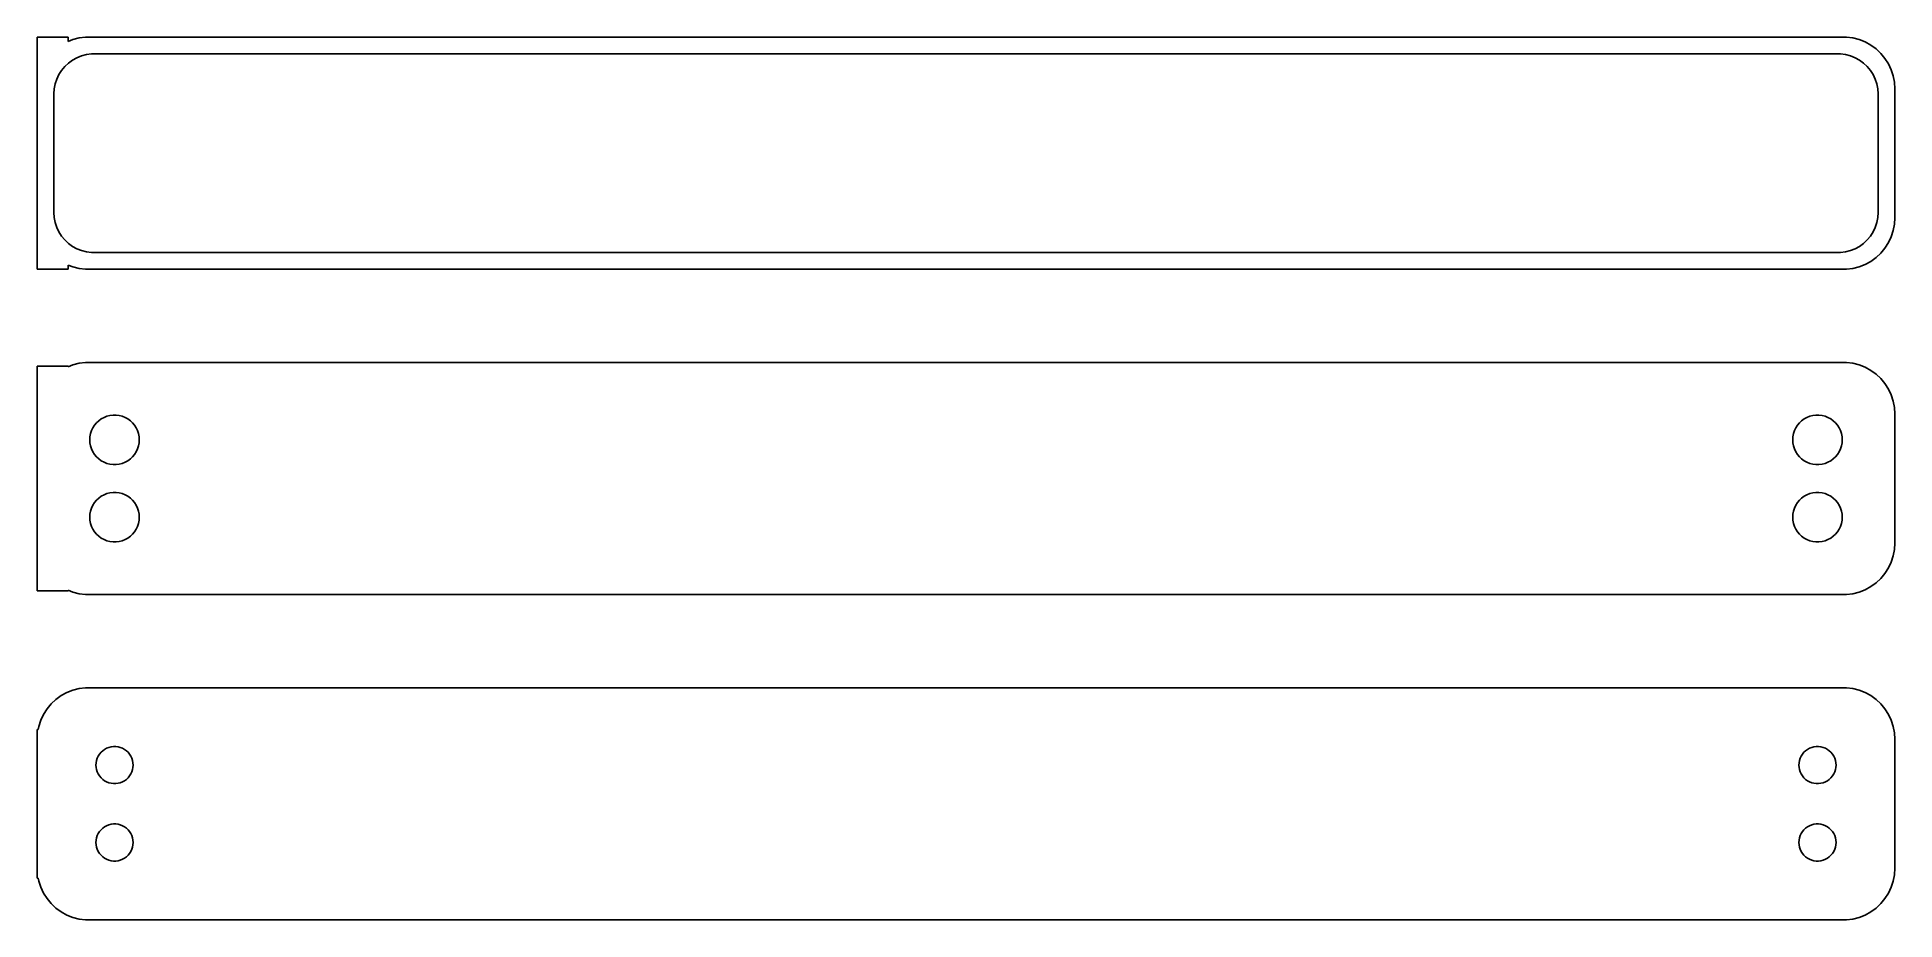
# Model space of a CAD drawing. Header units: metres. Extents: x -90 to 90, y 52 to 137.
import ezdxf

# ---------------------------------------------------------------- set-up
doc = ezdxf.new("R2010")
doc.units = ezdxf.units.M

msp = doc.modelspace()

# ---------------------------------------------------------------- linework, layer by layer
for p, q in [((-87, 137.24), (-90, 137.24)), ((-90, 137.24), (-90, 114.76)), ((-87, 136.825), (-87, 137.24)), ((-86.5451, 137.005), (-87, 136.825)), ((-85.9369, 137.161), (-86.5451, 137.005)), ((-85.3139, 137.24), (-85.9369, 137.161)), ((85.3139, 137.24), (-85.3139, 137.24)), ((85.9369, 137.161), (85.3139, 137.24)), ((86.5451, 137.005), (85.9369, 137.161)), ((87.1289, 136.774), (86.5451, 137.005)), ((-86.9685, 134.734), (-86.5751, 135.02)), ((-86.5751, 135.02), (-86.1489, 135.254)), ((-86.1489, 135.254), (-85.6967, 135.433)), ((-85.6967, 135.433), (-85.2256, 135.554)), ((-85.2256, 135.554), (-84.7432, 135.615)), ((-84.7432, 135.615), (84.7432, 135.615)), ((84.7432, 135.615), (85.2256, 135.554)), ((85.2256, 135.554), (85.6967, 135.433)), ((85.6967, 135.433), (86.1489, 135.254)), ((86.1489, 135.254), (86.5751, 135.02)), ((86.5751, 135.02), (86.9685, 134.734)), ((87.6791, 136.472), (87.1289, 136.774)), ((88.1871, 136.103), (87.6791, 136.472)), ((88.6448, 135.673), (88.1871, 136.103)), ((89.0451, 135.189), (88.6448, 135.673)), ((89.3815, 134.659), (89.0451, 135.189)), ((-88.1007, 133.176), (-87.8936, 133.616)), ((-87.8936, 133.616), (-87.633, 134.026)), ((-87.633, 134.026), (-87.323, 134.401)), ((-87.323, 134.401), (-86.9685, 134.734)), ((86.9685, 134.734), (87.323, 134.401)), ((87.323, 134.401), (87.633, 134.026)), ((87.633, 134.026), (87.8936, 133.616)), ((87.8936, 133.616), (88.1007, 133.176)), ((89.6489, 134.091), (89.3815, 134.659)), ((89.8429, 133.493), (89.6489, 134.091)), ((89.9606, 132.877), (89.8429, 133.493)), ((-88.3726, 131.75), (-88.3421, 132.235)), ((-88.3726, 120.25), (-88.3726, 131.75)), ((-88.3421, 132.235), (-88.251, 132.713)), ((-88.251, 132.713), (-88.1007, 133.176)), ((88.1007, 133.176), (88.251, 132.713)), ((88.251, 132.713), (88.3421, 132.235)), ((88.3421, 132.235), (88.3726, 131.75)), ((88.3726, 131.75), (88.3726, 120.25)), ((90, 132.25), (89.9606, 132.877)), ((90, 119.75), (90, 132.25)), ((-88.3421, 119.765), (-88.3726, 120.25)), ((-88.251, 119.287), (-88.3421, 119.765)), ((-88.1007, 118.824), (-88.251, 119.287)), ((-87.8936, 118.384), (-88.1007, 118.824)), ((88.1007, 118.824), (87.8936, 118.384)), ((88.251, 119.287), (88.1007, 118.824)), ((88.3421, 119.765), (88.251, 119.287)), ((88.3726, 120.25), (88.3421, 119.765)), ((89.8429, 118.507), (89.9606, 119.123)), ((89.9606, 119.123), (90, 119.75)), ((-87.633, 117.974), (-87.8936, 118.384)), ((-87.323, 117.599), (-87.633, 117.974)), ((-86.9685, 117.266), (-87.323, 117.599)), ((-86.5751, 116.98), (-86.9685, 117.266)), ((86.9685, 117.266), (86.5751, 116.98)), ((87.323, 117.599), (86.9685, 117.266)), ((87.633, 117.974), (87.323, 117.599)), ((87.8936, 118.384), (87.633, 117.974)), ((89.0451, 116.811), (89.3815, 117.341)), ((89.3815, 117.341), (89.6489, 117.909)), ((89.6489, 117.909), (89.8429, 118.507)), ((-86.1489, 116.746), (-86.5751, 116.98)), ((-85.6967, 116.567), (-86.1489, 116.746)), ((-85.2256, 116.446), (-85.6967, 116.567)), ((-84.7432, 116.385), (-85.2256, 116.446)), ((84.7432, 116.385), (-84.7432, 116.385)), ((85.2256, 116.446), (84.7432, 116.385)), ((85.6967, 116.567), (85.2256, 116.446)), ((86.1489, 116.746), (85.6967, 116.567)), ((86.5751, 116.98), (86.1489, 116.746)), ((86.5451, 114.995), (87.1289, 115.226)), ((87.1289, 115.226), (87.6791, 115.528)), ((87.6791, 115.528), (88.1871, 115.897)), ((88.1871, 115.897), (88.6448, 116.327)), ((88.6448, 116.327), (89.0451, 116.811)), ((-90, 114.76), (-87, 114.76)), ((-87, 115.175), (-86.5451, 114.995)), ((-87, 114.76), (-87, 115.175)), ((-86.5451, 114.995), (-85.9369, 114.839)), ((-85.9369, 114.839), (-85.3139, 114.76)), ((-85.3139, 114.76), (85.3139, 114.76)), ((85.3139, 114.76), (85.9369, 114.839)), ((85.9369, 114.839), (86.5451, 114.995)), ((-87, 105.365), (-90, 105.365)), ((-90, 105.365), (-90, 83.6352)), ((-86.5451, 105.505), (-87, 105.325)), ((-87, 105.325), (-87, 105.365)), ((-85.9369, 105.661), (-86.5451, 105.505)), ((-85.3139, 105.74), (-85.9369, 105.661)), ((85.3139, 105.74), (-85.3139, 105.74)), ((85.9369, 105.661), (85.3139, 105.74)), ((86.5451, 105.505), (85.9369, 105.661)), ((87.1289, 105.274), (86.5451, 105.505)), ((87.6791, 104.972), (87.1289, 105.274)), ((88.1871, 104.603), (87.6791, 104.972)), ((88.6448, 104.173), (88.1871, 104.603)), ((89.0451, 103.689), (88.6448, 104.173)), ((89.3815, 103.159), (89.0451, 103.689)), ((89.6489, 102.591), (89.3815, 103.159)), ((89.8429, 101.993), (89.6489, 102.591)), ((89.9606, 101.377), (89.8429, 101.993)), ((90, 100.75), (89.9606, 101.377)), ((-84.8246, 98.8468), (-84.7315, 99.1335)), ((-84.7315, 99.1335), (-84.6031, 99.4062)), ((-84.6031, 99.4062), (-84.4416, 99.6607)), ((-84.4416, 99.6607), (-84.2495, 99.8929)), ((-84.2495, 99.8929), (-84.0298, 100.099)), ((-84.0298, 100.099), (-83.786, 100.276)), ((-83.786, 100.276), (-83.5219, 100.422)), ((-83.5219, 100.422), (-83.2416, 100.533)), ((-83.2416, 100.533), (-82.9497, 100.607)), ((-82.9497, 100.607), (-82.6507, 100.645)), ((-82.6507, 100.645), (-82.3493, 100.645)), ((-82.3493, 100.645), (-82.0503, 100.607)), ((-82.0503, 100.607), (-81.7584, 100.533)), ((-81.7584, 100.533), (-81.4781, 100.422)), ((-81.4781, 100.422), (-81.214, 100.276)), ((-81.214, 100.276), (-80.9702, 100.099)), ((-80.9702, 100.099), (-80.7505, 99.8929)), ((-80.7505, 99.8929), (-80.5583, 99.6607)), ((-80.5583, 99.6607), (-80.3969, 99.4062)), ((-80.3969, 99.4062), (-80.2685, 99.1335)), ((-80.2685, 99.1335), (-80.1754, 98.8468)), ((80.1754, 98.8468), (80.2685, 99.1335)), ((80.2685, 99.1335), (80.3969, 99.4062)), ((80.3969, 99.4062), (80.5583, 99.6607)), ((80.5583, 99.6607), (80.7505, 99.8929)), ((80.7505, 99.8929), (80.9702, 100.099)), ((80.9702, 100.099), (81.214, 100.276)), ((81.214, 100.276), (81.4781, 100.422)), ((81.4781, 100.422), (81.7584, 100.533)), ((81.7584, 100.533), (82.0503, 100.607)), ((82.0503, 100.607), (82.3493, 100.645)), ((82.3493, 100.645), (82.6507, 100.645)), ((82.6507, 100.645), (82.9497, 100.607)), ((82.9497, 100.607), (83.2416, 100.533)), ((83.2416, 100.533), (83.5219, 100.422)), ((83.5219, 100.422), (83.786, 100.276)), ((83.786, 100.276), (84.0298, 100.099)), ((84.0298, 100.099), (84.2495, 99.8929)), ((84.2495, 99.8929), (84.4416, 99.6607)), ((84.4416, 99.6607), (84.6031, 99.4062)), ((84.6031, 99.4062), (84.7315, 99.1335)), ((84.7315, 99.1335), (84.8246, 98.8468)), ((90, 88.25), (90, 100.75)), ((-84.9, 98.25), (-84.8811, 98.5508)), ((-84.8811, 97.9492), (-84.9, 98.25)), ((-84.8811, 98.5508), (-84.8246, 98.8468)), ((-84.8246, 97.6531), (-84.8811, 97.9492)), ((-84.7315, 97.3665), (-84.8246, 97.6531)), ((-84.6031, 97.0938), (-84.7315, 97.3665)), ((-80.2685, 97.3665), (-80.3969, 97.0938)), ((-80.1754, 97.6531), (-80.2685, 97.3665)), ((-80.1754, 98.8468), (-80.1189, 98.5508)), ((-80.1189, 97.9492), (-80.1754, 97.6531)), ((-80.1189, 98.5508), (-80.1, 98.25)), ((-80.1, 98.25), (-80.1189, 97.9492)), ((80.1, 98.25), (80.1189, 98.5508)), ((80.1189, 97.9492), (80.1, 98.25)), ((80.1189, 98.5508), (80.1754, 98.8468)), ((80.1754, 97.6531), (80.1189, 97.9492)), ((80.2685, 97.3665), (80.1754, 97.6531)), ((80.3969, 97.0938), (80.2685, 97.3665)), ((84.7315, 97.3665), (84.6031, 97.0938)), ((84.8246, 97.6531), (84.7315, 97.3665)), ((84.8246, 98.8468), (84.8811, 98.5508)), ((84.8811, 97.9492), (84.8246, 97.6531)), ((84.8811, 98.5508), (84.9, 98.25)), ((84.9, 98.25), (84.8811, 97.9492)), ((-84.4416, 96.8393), (-84.6031, 97.0938)), ((-84.2495, 96.6071), (-84.4416, 96.8393)), ((-84.0298, 96.4008), (-84.2495, 96.6071)), ((-83.786, 96.2236), (-84.0298, 96.4008)), ((-83.5219, 96.0784), (-83.786, 96.2236)), ((-83.2416, 95.9675), (-83.5219, 96.0784)), ((-82.9497, 95.8925), (-83.2416, 95.9675)), ((-82.6507, 95.8547), (-82.9497, 95.8925)), ((-82.3493, 95.8547), (-82.6507, 95.8547)), ((-82.0503, 95.8925), (-82.3493, 95.8547)), ((-81.7584, 95.9675), (-82.0503, 95.8925)), ((-81.4781, 96.0784), (-81.7584, 95.9675)), ((-81.214, 96.2236), (-81.4781, 96.0784)), ((-80.9702, 96.4008), (-81.214, 96.2236)), ((-80.7505, 96.6071), (-80.9702, 96.4008)), ((-80.5583, 96.8393), (-80.7505, 96.6071)), ((-80.3969, 97.0938), (-80.5583, 96.8393)), ((80.5583, 96.8393), (80.3969, 97.0938)), ((80.7505, 96.6071), (80.5583, 96.8393)), ((80.9702, 96.4008), (80.7505, 96.6071)), ((81.214, 96.2236), (80.9702, 96.4008)), ((81.4781, 96.0784), (81.214, 96.2236)), ((81.7584, 95.9675), (81.4781, 96.0784)), ((82.0503, 95.8925), (81.7584, 95.9675)), ((82.3493, 95.8547), (82.0503, 95.8925)), ((82.6507, 95.8547), (82.3493, 95.8547)), ((82.9497, 95.8925), (82.6507, 95.8547)), ((83.2416, 95.9675), (82.9497, 95.8925)), ((83.5219, 96.0784), (83.2416, 95.9675)), ((83.786, 96.2236), (83.5219, 96.0784)), ((84.0298, 96.4008), (83.786, 96.2236)), ((84.2495, 96.6071), (84.0298, 96.4008)), ((84.4416, 96.8393), (84.2495, 96.6071)), ((84.6031, 97.0938), (84.4416, 96.8393)), ((-84.7315, 91.6335), (-84.6031, 91.9062)), ((-84.6031, 91.9062), (-84.4416, 92.1607)), ((-84.4416, 92.1607), (-84.2495, 92.3929)), ((-84.2495, 92.3929), (-84.0298, 92.5992)), ((-84.0298, 92.5992), (-83.786, 92.7764)), ((-83.786, 92.7764), (-83.5219, 92.9216)), ((-83.5219, 92.9216), (-83.2416, 93.0325)), ((-83.2416, 93.0325), (-82.9497, 93.1075)), ((-82.9497, 93.1075), (-82.6507, 93.1453)), ((-82.6507, 93.1453), (-82.3493, 93.1453)), ((-82.3493, 93.1453), (-82.0503, 93.1075)), ((-82.0503, 93.1075), (-81.7584, 93.0325)), ((-81.7584, 93.0325), (-81.4781, 92.9216)), ((-81.4781, 92.9216), (-81.214, 92.7764)), ((-81.214, 92.7764), (-80.9702, 92.5992)), ((-80.9702, 92.5992), (-80.7505, 92.3929)), ((-80.7505, 92.3929), (-80.5583, 92.1607)), ((-80.5583, 92.1607), (-80.3969, 91.9062)), ((-80.3969, 91.9062), (-80.2685, 91.6335)), ((80.2685, 91.6335), (80.3969, 91.9062)), ((80.3969, 91.9062), (80.5583, 92.1607)), ((80.5583, 92.1607), (80.7505, 92.3929)), ((80.7505, 92.3929), (80.9702, 92.5992)), ((80.9702, 92.5992), (81.214, 92.7764)), ((81.214, 92.7764), (81.4781, 92.9216)), ((81.4781, 92.9216), (81.7584, 93.0325)), ((81.7584, 93.0325), (82.0503, 93.1075)), ((82.0503, 93.1075), (82.3493, 93.1453)), ((82.3493, 93.1453), (82.6507, 93.1453)), ((82.6507, 93.1453), (82.9497, 93.1075)), ((82.9497, 93.1075), (83.2416, 93.0325)), ((83.2416, 93.0325), (83.5219, 92.9216)), ((83.5219, 92.9216), (83.786, 92.7764)), ((83.786, 92.7764), (84.0298, 92.5992)), ((84.0298, 92.5992), (84.2495, 92.3929)), ((84.2495, 92.3929), (84.4416, 92.1607)), ((84.4416, 92.1607), (84.6031, 91.9062)), ((84.6031, 91.9062), (84.7315, 91.6335)), ((-84.9, 90.75), (-84.8811, 91.0508)), ((-84.8811, 90.4492), (-84.9, 90.75)), ((-84.8811, 91.0508), (-84.8246, 91.3469)), ((-84.8246, 90.1532), (-84.8811, 90.4492)), ((-84.8246, 91.3469), (-84.7315, 91.6335)), ((-84.7315, 89.8665), (-84.8246, 90.1532)), ((-80.2685, 91.6335), (-80.1754, 91.3469)), ((-80.1754, 90.1532), (-80.2685, 89.8665)), ((-80.1754, 91.3469), (-80.1189, 91.0508)), ((-80.1189, 90.4492), (-80.1754, 90.1532)), ((-80.1189, 91.0508), (-80.1, 90.75)), ((-80.1, 90.75), (-80.1189, 90.4492)), ((80.1, 90.75), (80.1189, 91.0508)), ((80.1189, 90.4492), (80.1, 90.75)), ((80.1189, 91.0508), (80.1754, 91.3469)), ((80.1754, 90.1532), (80.1189, 90.4492)), ((80.1754, 91.3469), (80.2685, 91.6335)), ((80.2685, 89.8665), (80.1754, 90.1532)), ((84.7315, 91.6335), (84.8246, 91.3469)), ((84.8246, 90.1532), (84.7315, 89.8665)), ((84.8246, 91.3469), (84.8811, 91.0508)), ((84.8811, 90.4492), (84.8246, 90.1532)), ((84.8811, 91.0508), (84.9, 90.75)), ((84.9, 90.75), (84.8811, 90.4492)), ((-84.6031, 89.5938), (-84.7315, 89.8665)), ((-84.4416, 89.3393), (-84.6031, 89.5938)), ((-84.2495, 89.1071), (-84.4416, 89.3393)), ((-84.0298, 88.9008), (-84.2495, 89.1071)), ((-83.786, 88.7236), (-84.0298, 88.9008)), ((-83.5219, 88.5784), (-83.786, 88.7236)), ((-83.2416, 88.4675), (-83.5219, 88.5784)), ((-82.9497, 88.3925), (-83.2416, 88.4675)), ((-82.6507, 88.3547), (-82.9497, 88.3925)), ((-82.3493, 88.3547), (-82.6507, 88.3547)), ((-82.0503, 88.3925), (-82.3493, 88.3547)), ((-81.7584, 88.4675), (-82.0503, 88.3925)), ((-81.4781, 88.5784), (-81.7584, 88.4675)), ((-81.214, 88.7236), (-81.4781, 88.5784)), ((-80.9702, 88.9008), (-81.214, 88.7236)), ((-80.7505, 89.1071), (-80.9702, 88.9008)), ((-80.5583, 89.3393), (-80.7505, 89.1071)), ((-80.3969, 89.5938), (-80.5583, 89.3393)), ((-80.2685, 89.8665), (-80.3969, 89.5938)), ((80.3969, 89.5938), (80.2685, 89.8665)), ((80.5583, 89.3393), (80.3969, 89.5938)), ((80.7505, 89.1071), (80.5583, 89.3393)), ((80.9702, 88.9008), (80.7505, 89.1071)), ((81.214, 88.7236), (80.9702, 88.9008)), ((81.4781, 88.5784), (81.214, 88.7236)), ((81.7584, 88.4675), (81.4781, 88.5784)), ((82.0503, 88.3925), (81.7584, 88.4675)), ((82.3493, 88.3547), (82.0503, 88.3925)), ((82.6507, 88.3547), (82.3493, 88.3547)), ((82.9497, 88.3925), (82.6507, 88.3547)), ((83.2416, 88.4675), (82.9497, 88.3925)), ((83.5219, 88.5784), (83.2416, 88.4675)), ((83.786, 88.7236), (83.5219, 88.5784)), ((84.0298, 88.9008), (83.786, 88.7236)), ((84.2495, 89.1071), (84.0298, 88.9008)), ((84.4416, 89.3393), (84.2495, 89.1071)), ((84.6031, 89.5938), (84.4416, 89.3393)), ((84.7315, 89.8665), (84.6031, 89.5938)), ((89.9606, 87.6233), (90, 88.25)), ((89.3815, 85.8412), (89.6489, 86.4094)), ((89.6489, 86.4094), (89.8429, 87.0066)), ((89.8429, 87.0066), (89.9606, 87.6233)), ((88.1871, 84.3974), (88.6448, 84.8273)), ((88.6448, 84.8273), (89.0451, 85.3111)), ((89.0451, 85.3111), (89.3815, 85.8412)), ((-90, 83.6352), (-87, 83.6352)), ((-87, 83.6352), (-87, 83.6748)), ((-87, 83.6748), (-86.5451, 83.4947)), ((-86.5451, 83.4947), (-85.9369, 83.3386)), ((-85.9369, 83.3386), (-85.3139, 83.2599)), ((-85.3139, 83.2599), (85.3139, 83.2599)), ((85.3139, 83.2599), (85.9369, 83.3386)), ((85.9369, 83.3386), (86.5451, 83.4947)), ((86.5451, 83.4947), (87.1289, 83.7259)), ((87.1289, 83.7259), (87.6791, 84.0284)), ((87.6791, 84.0284), (88.1871, 84.3974)), ((-86.5451, 74.0053), (-87.1289, 73.7741)), ((-85.9369, 74.1614), (-86.5451, 74.0053)), ((-85.3139, 74.2401), (-85.9369, 74.1614)), ((85.3139, 74.2401), (-85.3139, 74.2401)), ((85.9369, 74.1614), (85.3139, 74.2401)), ((86.5451, 74.0053), (85.9369, 74.1614)), ((87.1289, 73.7741), (86.5451, 74.0053)), ((-89.0451, 72.1889), (-89.3815, 71.6588)), ((-88.6448, 72.6727), (-89.0451, 72.1889)), ((-88.1871, 73.1026), (-88.6448, 72.6727)), ((-87.6791, 73.4716), (-88.1871, 73.1026)), ((-87.1289, 73.7741), (-87.6791, 73.4716)), ((87.6791, 73.4716), (87.1289, 73.7741)), ((88.1871, 73.1026), (87.6791, 73.4716)), ((88.6448, 72.6727), (88.1871, 73.1026)), ((89.0451, 72.1889), (88.6448, 72.6727)), ((89.3815, 71.6588), (89.0451, 72.1889)), ((-89.8429, 70.4934), (-89.9, 70.1942)), ((-89.6489, 71.0906), (-89.8429, 70.4934)), ((-89.3815, 71.6588), (-89.6489, 71.0906)), ((89.6489, 71.0906), (89.3815, 71.6588)), ((89.8429, 70.4934), (89.6489, 71.0906)), ((89.9606, 69.8767), (89.8429, 70.4934)), ((-89.9, 70.1942), (-90, 70.1942)), ((-90, 70.1942), (-90, 55.8058)), ((-83.2664, 68.3787), (-83.0562, 68.4619)), ((-83.0562, 68.4619), (-82.8373, 68.5181)), ((-82.8373, 68.5181), (-82.613, 68.5464)), ((-82.613, 68.5464), (-82.387, 68.5464)), ((-82.387, 68.5464), (-82.1627, 68.5181)), ((-82.1627, 68.5181), (-81.9438, 68.4619)), ((-81.9438, 68.4619), (-81.7336, 68.3787)), ((81.7336, 68.3787), (81.9438, 68.4619)), ((81.9438, 68.4619), (82.1627, 68.5181)), ((82.1627, 68.5181), (82.387, 68.5464)), ((82.387, 68.5464), (82.613, 68.5464)), ((82.613, 68.5464), (82.8373, 68.5181)), ((82.8373, 68.5181), (83.0562, 68.4619)), ((83.0562, 68.4619), (83.2664, 68.3787)), ((90, 69.25), (89.9606, 69.8767)), ((90, 56.75), (90, 69.25)), ((-84.3, 66.75), (-84.2858, 66.9756)), ((-84.2858, 66.5244), (-84.3, 66.75)), ((-84.2858, 66.9756), (-84.2434, 67.1976)), ((-84.2434, 67.1976), (-84.1736, 67.4126)), ((-84.1736, 67.4126), (-84.0773, 67.6171)), ((-84.0773, 67.6171), (-83.9562, 67.808)), ((-83.9562, 67.808), (-83.8121, 67.9822)), ((-83.8121, 67.9822), (-83.6474, 68.1369)), ((-83.6474, 68.1369), (-83.4645, 68.2698)), ((-83.4645, 68.2698), (-83.2664, 68.3787)), ((-81.7336, 68.3787), (-81.5355, 68.2698)), ((-81.5355, 68.2698), (-81.3526, 68.1369)), ((-81.3526, 68.1369), (-81.1879, 67.9822)), ((-81.1879, 67.9822), (-81.0438, 67.808)), ((-81.0438, 67.808), (-80.9226, 67.6171)), ((-80.9226, 67.6171), (-80.8264, 67.4126)), ((-80.8264, 67.4126), (-80.7565, 67.1976)), ((-80.7565, 67.1976), (-80.7142, 66.9756)), ((-80.7142, 66.9756), (-80.7, 66.75)), ((-80.7, 66.75), (-80.7142, 66.5244)), ((80.7, 66.75), (80.7142, 66.9756)), ((80.7142, 66.5244), (80.7, 66.75)), ((80.7142, 66.9756), (80.7565, 67.1976)), ((80.7565, 67.1976), (80.8264, 67.4126)), ((80.8264, 67.4126), (80.9226, 67.6171)), ((80.9226, 67.6171), (81.0438, 67.808)), ((81.0438, 67.808), (81.1879, 67.9822)), ((81.1879, 67.9822), (81.3526, 68.1369)), ((81.3526, 68.1369), (81.5355, 68.2698)), ((81.5355, 68.2698), (81.7336, 68.3787)), ((83.2664, 68.3787), (83.4645, 68.2698)), ((83.4645, 68.2698), (83.6474, 68.1369)), ((83.6474, 68.1369), (83.8121, 67.9822)), ((83.8121, 67.9822), (83.9562, 67.808)), ((83.9562, 67.808), (84.0773, 67.6171)), ((84.0773, 67.6171), (84.1736, 67.4126)), ((84.1736, 67.4126), (84.2434, 67.1976)), ((84.2434, 67.1976), (84.2858, 66.9756)), ((84.2858, 66.9756), (84.3, 66.75)), ((84.3, 66.75), (84.2858, 66.5244)), ((-84.2434, 66.3024), (-84.2858, 66.5244)), ((-84.1736, 66.0874), (-84.2434, 66.3024)), ((-84.0773, 65.8828), (-84.1736, 66.0874)), ((-83.9562, 65.692), (-84.0773, 65.8828)), ((-83.8121, 65.5178), (-83.9562, 65.692)), ((-83.6474, 65.3631), (-83.8121, 65.5178)), ((-83.4645, 65.2302), (-83.6474, 65.3631)), ((-83.2664, 65.1213), (-83.4645, 65.2302)), ((-83.0562, 65.0381), (-83.2664, 65.1213)), ((-82.8373, 64.9819), (-83.0562, 65.0381)), ((-82.613, 64.9536), (-82.8373, 64.9819)), ((-82.387, 64.9536), (-82.613, 64.9536)), ((-82.1627, 64.9819), (-82.387, 64.9536)), ((-81.9438, 65.0381), (-82.1627, 64.9819)), ((-81.7336, 65.1213), (-81.9438, 65.0381)), ((-81.5355, 65.2302), (-81.7336, 65.1213)), ((-81.3526, 65.3631), (-81.5355, 65.2302)), ((-81.1879, 65.5178), (-81.3526, 65.3631)), ((-81.0438, 65.692), (-81.1879, 65.5178)), ((-80.9226, 65.8828), (-81.0438, 65.692)), ((-80.8264, 66.0874), (-80.9226, 65.8828)), ((-80.7565, 66.3024), (-80.8264, 66.0874)), ((-80.7142, 66.5244), (-80.7565, 66.3024)), ((80.7565, 66.3024), (80.7142, 66.5244)), ((80.8264, 66.0874), (80.7565, 66.3024)), ((80.9226, 65.8828), (80.8264, 66.0874)), ((81.0438, 65.692), (80.9226, 65.8828)), ((81.1879, 65.5178), (81.0438, 65.692)), ((81.3526, 65.3631), (81.1879, 65.5178)), ((81.5355, 65.2302), (81.3526, 65.3631)), ((81.7336, 65.1213), (81.5355, 65.2302)), ((81.9438, 65.0381), (81.7336, 65.1213)), ((82.1627, 64.9819), (81.9438, 65.0381)), ((82.387, 64.9536), (82.1627, 64.9819)), ((82.613, 64.9536), (82.387, 64.9536)), ((82.8373, 64.9819), (82.613, 64.9536)), ((83.0562, 65.0381), (82.8373, 64.9819)), ((83.2664, 65.1213), (83.0562, 65.0381)), ((83.4645, 65.2302), (83.2664, 65.1213)), ((83.6474, 65.3631), (83.4645, 65.2302)), ((83.8121, 65.5178), (83.6474, 65.3631)), ((83.9562, 65.692), (83.8121, 65.5178)), ((84.0773, 65.8828), (83.9562, 65.692)), ((84.1736, 66.0874), (84.0773, 65.8828)), ((84.2434, 66.3024), (84.1736, 66.0874)), ((84.2858, 66.5244), (84.2434, 66.3024)), ((-84.3, 59.25), (-84.2858, 59.4756)), ((-84.2858, 59.4756), (-84.2434, 59.6976)), ((-84.2434, 59.6976), (-84.1736, 59.9126)), ((-84.1736, 59.9126), (-84.0773, 60.1172)), ((-84.0773, 60.1172), (-83.9562, 60.308)), ((-83.9562, 60.308), (-83.8121, 60.4822)), ((-83.8121, 60.4822), (-83.6474, 60.6369)), ((-83.6474, 60.6369), (-83.4645, 60.7698)), ((-83.4645, 60.7698), (-83.2664, 60.8787)), ((-83.2664, 60.8787), (-83.0562, 60.9619)), ((-83.0562, 60.9619), (-82.8373, 61.0181)), ((-82.8373, 61.0181), (-82.613, 61.0464)), ((-82.613, 61.0464), (-82.387, 61.0464)), ((-82.387, 61.0464), (-82.1627, 61.0181)), ((-82.1627, 61.0181), (-81.9438, 60.9619)), ((-81.9438, 60.9619), (-81.7336, 60.8787)), ((-81.7336, 60.8787), (-81.5355, 60.7698)), ((-81.5355, 60.7698), (-81.3526, 60.6369)), ((-81.3526, 60.6369), (-81.1879, 60.4822)), ((-81.1879, 60.4822), (-81.0438, 60.308)), ((-81.0438, 60.308), (-80.9226, 60.1172)), ((-80.9226, 60.1172), (-80.8264, 59.9126)), ((-80.8264, 59.9126), (-80.7565, 59.6976)), ((-80.7565, 59.6976), (-80.7142, 59.4756)), ((-80.7142, 59.4756), (-80.7, 59.25)), ((80.7, 59.25), (80.7142, 59.4756)), ((80.7142, 59.4756), (80.7565, 59.6976)), ((80.7565, 59.6976), (80.8264, 59.9126)), ((80.8264, 59.9126), (80.9226, 60.1172)), ((80.9226, 60.1172), (81.0438, 60.308)), ((81.0438, 60.308), (81.1879, 60.4822)), ((81.1879, 60.4822), (81.3526, 60.6369)), ((81.3526, 60.6369), (81.5355, 60.7698)), ((81.5355, 60.7698), (81.7336, 60.8787)), ((81.7336, 60.8787), (81.9438, 60.9619)), ((81.9438, 60.9619), (82.1627, 61.0181)), ((82.1627, 61.0181), (82.387, 61.0464)), ((82.387, 61.0464), (82.613, 61.0464)), ((82.613, 61.0464), (82.8373, 61.0181)), ((82.8373, 61.0181), (83.0562, 60.9619)), ((83.0562, 60.9619), (83.2664, 60.8787)), ((83.2664, 60.8787), (83.4645, 60.7698)), ((83.4645, 60.7698), (83.6474, 60.6369)), ((83.6474, 60.6369), (83.8121, 60.4822)), ((83.8121, 60.4822), (83.9562, 60.308)), ((83.9562, 60.308), (84.0773, 60.1172)), ((84.0773, 60.1172), (84.1736, 59.9126)), ((84.1736, 59.9126), (84.2434, 59.6976)), ((84.2434, 59.6976), (84.2858, 59.4756)), ((84.2858, 59.4756), (84.3, 59.25)), ((-84.2858, 59.0244), (-84.3, 59.25)), ((-84.2434, 58.8024), (-84.2858, 59.0244)), ((-84.1736, 58.5874), (-84.2434, 58.8024)), ((-84.0773, 58.3829), (-84.1736, 58.5874)), ((-83.9562, 58.192), (-84.0773, 58.3829)), ((-83.8121, 58.0178), (-83.9562, 58.192)), ((-83.6474, 57.8631), (-83.8121, 58.0178)), ((-83.4645, 57.7302), (-83.6474, 57.8631)), ((-83.2664, 57.6213), (-83.4645, 57.7302)), ((-83.0562, 57.5381), (-83.2664, 57.6213)), ((-81.7336, 57.6213), (-81.9438, 57.5381)), ((-81.5355, 57.7302), (-81.7336, 57.6213)), ((-81.3526, 57.8631), (-81.5355, 57.7302)), ((-81.1879, 58.0178), (-81.3526, 57.8631)), ((-81.0438, 58.192), (-81.1879, 58.0178)), ((-80.9226, 58.3829), (-81.0438, 58.192)), ((-80.8264, 58.5874), (-80.9226, 58.3829)), ((-80.7565, 58.8024), (-80.8264, 58.5874)), ((-80.7142, 59.0244), (-80.7565, 58.8024)), ((-80.7, 59.25), (-80.7142, 59.0244)), ((80.7142, 59.0244), (80.7, 59.25)), ((80.7565, 58.8024), (80.7142, 59.0244)), ((80.8264, 58.5874), (80.7565, 58.8024)), ((80.9226, 58.3829), (80.8264, 58.5874)), ((81.0438, 58.192), (80.9226, 58.3829)), ((81.1879, 58.0178), (81.0438, 58.192)), ((81.3526, 57.8631), (81.1879, 58.0178)), ((81.5355, 57.7302), (81.3526, 57.8631)), ((81.7336, 57.6213), (81.5355, 57.7302)), ((81.9438, 57.5381), (81.7336, 57.6213)), ((83.2664, 57.6213), (83.0562, 57.5381)), ((83.4645, 57.7302), (83.2664, 57.6213)), ((83.6474, 57.8631), (83.4645, 57.7302)), ((83.8121, 58.0178), (83.6474, 57.8631)), ((83.9562, 58.192), (83.8121, 58.0178)), ((84.0773, 58.3829), (83.9562, 58.192)), ((84.1736, 58.5874), (84.0773, 58.3829)), ((84.2434, 58.8024), (84.1736, 58.5874)), ((84.2858, 59.0244), (84.2434, 58.8024)), ((84.3, 59.25), (84.2858, 59.0244)), ((-90, 55.8058), (-89.9, 55.8058)), ((-89.9, 55.8058), (-89.8429, 55.5066)), ((-82.8373, 57.4819), (-83.0562, 57.5381)), ((-82.613, 57.4536), (-82.8373, 57.4819)), ((-82.387, 57.4536), (-82.613, 57.4536)), ((-82.1627, 57.4819), (-82.387, 57.4536)), ((-81.9438, 57.5381), (-82.1627, 57.4819)), ((82.1627, 57.4819), (81.9438, 57.5381)), ((82.387, 57.4536), (82.1627, 57.4819)), ((82.613, 57.4536), (82.387, 57.4536)), ((82.8373, 57.4819), (82.613, 57.4536)), ((83.0562, 57.5381), (82.8373, 57.4819)), ((89.8429, 55.5066), (89.9606, 56.1233)), ((89.9606, 56.1233), (90, 56.75)), ((-89.8429, 55.5066), (-89.6489, 54.9094)), ((-89.6489, 54.9094), (-89.3815, 54.3412)), ((-89.3815, 54.3412), (-89.0451, 53.8111)), ((89.0451, 53.8111), (89.3815, 54.3412)), ((89.3815, 54.3412), (89.6489, 54.9094)), ((89.6489, 54.9094), (89.8429, 55.5066)), ((-89.0451, 53.8111), (-88.6448, 53.3273)), ((-88.6448, 53.3273), (-88.1871, 52.8974)), ((-88.1871, 52.8974), (-87.6791, 52.5284)), ((-87.6791, 52.5284), (-87.1289, 52.2259)), ((-87.1289, 52.2259), (-86.5451, 51.9947)), ((86.5451, 51.9947), (87.1289, 52.2259)), ((87.1289, 52.2259), (87.6791, 52.5284)), ((87.6791, 52.5284), (88.1871, 52.8974)), ((88.1871, 52.8974), (88.6448, 53.3273)), ((88.6448, 53.3273), (89.0451, 53.8111)), ((-86.5451, 51.9947), (-85.9369, 51.8386)), ((-85.9369, 51.8386), (-85.3139, 51.7599)), ((-85.3139, 51.7599), (85.3139, 51.7599)), ((85.3139, 51.7599), (85.9369, 51.8386)), ((85.9369, 51.8386), (86.5451, 51.9947))]:
    msp.add_line(p, q)

doc.saveas('drawing.dxf')
